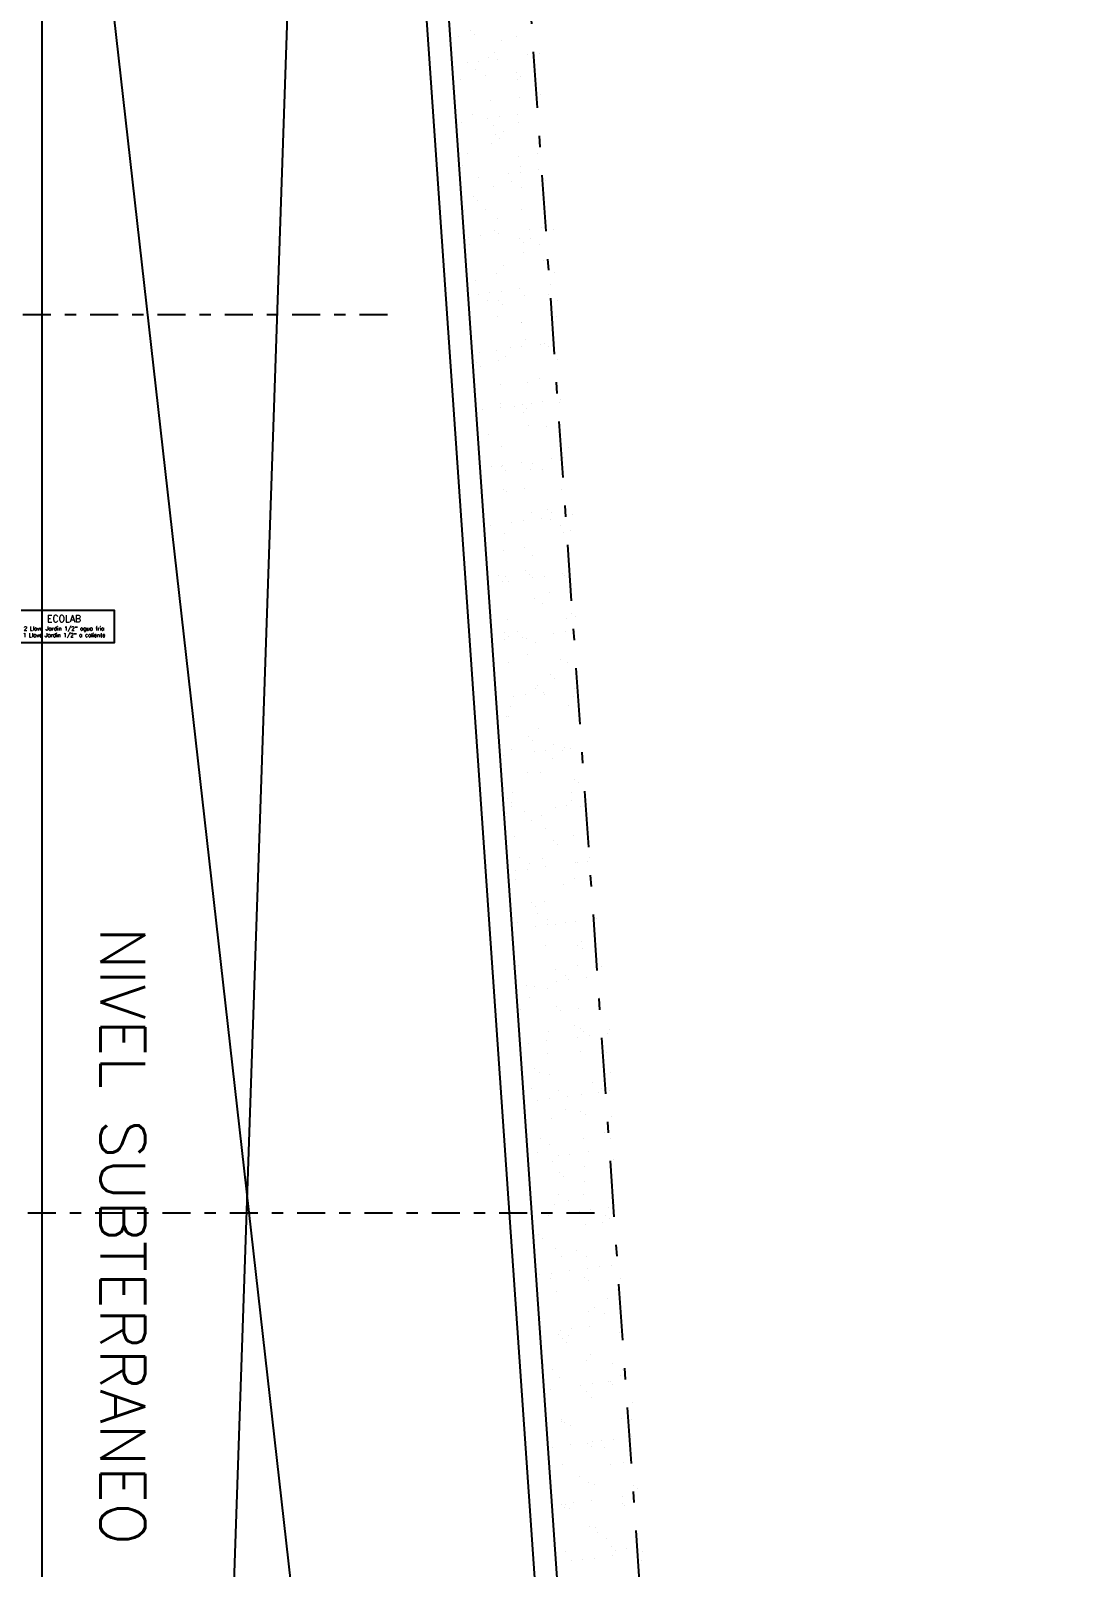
# Model space of a CAD drawing. Header units: millimetres. Extents: x 340 to 1003762, y 22 to 362022.
# Drawn here: x 459.43 to 468.73, y 87.19 to 100.87 of the extents above; entities that cross this region are included whole.
import ezdxf
from ezdxf.xclip import XClip

# ---------------------------------------------------------------- set-up
doc = ezdxf.new("R2010")
doc.units = ezdxf.units.MM
doc.header["$XCLIPFRAME"] = 0
doc.linetypes.add('LSBB_P_002 - PLANTA 1° NIVEL SALA DE VENTAS$0$DASHDOT', pattern=[1, 0.5, -0.25, 0, -0.25])
doc.linetypes.add('LSBB_P_002 - PLANTA 1° NIVEL SALA DE VENTAS$0$DASHDOT2', pattern=[0.5, 0.25, -0.125, 0, -0.125])
for name, color, linetype in [('LSBB_P_002 - PLANTA 1° NIVEL SALA DE VENTAS$0$01', 8, 'Continuous'), ('LSBB_P_002 - PLANTA 1° NIVEL SALA DE VENTAS$0$A-MOBILIARIO', 8, 'Continuous'), ('LSBB_P_002 - PLANTA 1° NIVEL SALA DE VENTAS$0$COTAS-INT', 4, 'Continuous'), ('LSBB_P_002 - PLANTA 1° NIVEL SALA DE VENTAS$0$EJES', 8, 'LSBB_P_002 - PLANTA 1° NIVEL SALA DE VENTAS$0$DASHDOT2'), ('LSBB_P_002 - PLANTA 1° NIVEL SALA DE VENTAS$0$HATCH', 8, 'Continuous'), ('LSBB_P_002 - PLANTA 1° NIVEL SALA DE VENTAS$0$LLAVES ECOLAB', 90, 'Continuous'), ('LSBB_P_002 - PLANTA 1° NIVEL SALA DE VENTAS$0$MUROS', 5, 'Continuous'), ('LSBB_P_002 - PLANTA 1° NIVEL SALA DE VENTAS$0$TEXTOS', 7, 'Continuous'), ('XREF', 7, 'Continuous')]:
    doc.layers.add(name, color=color, linetype=linetype)
doc.styles.add('LSBB_P_002 - PLANTA 1° NIVEL SALA DE VENTAS$0$ROMANS', font='romans')

# ---------------------------------------------------------------- blocks, each defined once
blk = doc.blocks.new('*X40')
at = {"color": 0}
for p, q in [((601.173, 115.643), (601.173, 115.643)), ((601.28, 115.69), (601.28, 115.69)), ((601.317, 115.656), (601.317, 115.656)), ((601.685, 115.641), (601.685, 115.641)), ((601.491, 115.497), (601.491, 115.497)), ((601.552, 115.601), (601.552, 115.601)), ((601.893, 115.489), (601.893, 115.489)), ((601.251, 115.404), (601.251, 115.404)), ((601.325, 115.347), (601.325, 115.347)), ((601.355, 115.418), (601.355, 115.418)), ((601.444, 115.456), (601.444, 115.456)), ((601.517, 115.439), (601.517, 115.439)), ((601.789, 115.475), (601.789, 115.475)), ((601.186, 115.258), (601.186, 115.258)), ((601.41, 115.293), (601.41, 115.293)), ((601.69, 115.315), (601.69, 115.315)), ((601.697, 115.256), (601.697, 115.256)), ((601.727, 115.281), (601.727, 115.281)), ((601.456, 115.07), (601.456, 115.07)), ((601.713, 115.1), (601.713, 115.1)), ((601.901, 115.121), (601.901, 115.121)), ((601.299, 114.946), (601.299, 114.946)), ((601.702, 114.946), (601.702, 114.946)), ((601.163, 114.875), (601.163, 114.875)), ((601.198, 114.873), (601.198, 114.873)), ((601.435, 114.911), (601.435, 114.911)), ((601.487, 114.846), (601.487, 114.846)), ((601.539, 114.924), (601.539, 114.924)), ((601.71, 114.87), (601.71, 114.87)), ((601.469, 114.685), (601.469, 114.685)), ((601.499, 114.763), (601.499, 114.763)), ((601.535, 114.73), (601.535, 114.73)), ((601.571, 114.793), (601.571, 114.793)), ((601.252, 114.598), (601.252, 114.598)), ((601.709, 114.57), (601.709, 114.57)), ((601.875, 114.599), (601.875, 114.599)), ((601.211, 114.487), (601.211, 114.487)), ((601.619, 114.417), (601.619, 114.417)), ((601.723, 114.485), (601.723, 114.485)), ((601.723, 114.431), (601.723, 114.431)), ((601.886, 114.452), (601.886, 114.452)), ((601.908, 114.388), (601.908, 114.388)), ((601.348, 114.381), (601.348, 114.381)), ((601.481, 114.3), (601.481, 114.3)), ((601.648, 114.346), (601.648, 114.346)), ((601.733, 114.292), (601.733, 114.292)), ((601.945, 114.354), (601.945, 114.354)), ((601.307, 114.212), (601.307, 114.212)), ((601.344, 114.178), (601.344, 114.178)), ((601.224, 114.102), (601.224, 114.102)), ((601.413, 114.097), (601.413, 114.097)), ((601.518, 114.019), (601.518, 114.019)), ((601.735, 114.099), (601.735, 114.099)), ((601.265, 113.853), (601.265, 113.853)), ((601.369, 113.866), (601.369, 113.866)), ((601.494, 113.914), (601.494, 113.914)), ((601.532, 113.888), (601.532, 113.888)), ((601.804, 113.924), (601.804, 113.924)), ((601.81, 113.845), (601.81, 113.845)), ((601.908, 113.937), (601.908, 113.937)), ((602.018, 113.921), (602.018, 113.921)), ((601.236, 113.717), (601.236, 113.717)), ((601.271, 113.79), (601.271, 113.79)), ((601.717, 113.837), (601.717, 113.837)), ((601.748, 113.714), (601.748, 113.714)), ((601.754, 113.803), (601.754, 113.803)), ((601.894, 113.791), (601.894, 113.791)), ((601.575, 113.596), (601.575, 113.596)), ((601.928, 113.643), (601.928, 113.643)), ((601.327, 113.468), (601.327, 113.468)), ((601.507, 113.529), (601.507, 113.529)), ((601.988, 113.43), (601.988, 113.43)), ((602.03, 113.536), (602.03, 113.536)), ((601.349, 113.343), (601.349, 113.343)), ((601.45, 113.359), (601.45, 113.359)), ((601.554, 113.373), (601.554, 113.373)), ((601.716, 113.394), (601.716, 113.394)), ((601.76, 113.329), (601.76, 113.329)), ((601.971, 113.344), (601.971, 113.344)), ((601.433, 113.289), (601.433, 113.289)), ((601.526, 113.285), (601.526, 113.285)), ((601.563, 113.252), (601.563, 113.252)), ((602.056, 113.29), (602.056, 113.29)), ((601.519, 113.144), (601.519, 113.144)), ((601.736, 113.096), (601.736, 113.096)), ((601.737, 113.092), (601.737, 113.092)), ((602.043, 113.15), (602.043, 113.15)), ((601.773, 112.943), (601.773, 112.943)), ((601.901, 112.901), (601.901, 112.901)), ((601.936, 112.91), (601.936, 112.91)), ((601.362, 112.83), (601.362, 112.83)), ((601.51, 112.842), (601.51, 112.842)), ((601.532, 112.758), (601.532, 112.758)), ((601.594, 112.788), (601.594, 112.788)), ((601.634, 112.866), (601.634, 112.866)), ((601.738, 112.879), (601.738, 112.879)), ((601.973, 112.876), (601.973, 112.876)), ((602.055, 112.765), (602.055, 112.765)), ((601.335, 112.734), (601.335, 112.734)), ((601.371, 112.701), (601.371, 112.701)), ((601.545, 112.541), (601.545, 112.541)), ((601.786, 112.558), (601.786, 112.558)), ((601.898, 112.595), (601.898, 112.595)), ((601.544, 112.373), (601.544, 112.373)), ((601.547, 112.336), (601.547, 112.336)), ((601.672, 112.341), (601.672, 112.341)), ((601.744, 112.359), (601.744, 112.359)), ((601.819, 112.372), (601.819, 112.372)), ((601.923, 112.386), (601.923, 112.386)), ((602.068, 112.38), (602.068, 112.38)), ((602.085, 112.407), (602.085, 112.407)), ((601.384, 112.315), (601.384, 112.315)), ((601.756, 112.287), (601.756, 112.287)), ((601.781, 112.325), (601.781, 112.325)), ((601.437, 112.093), (601.437, 112.093)), ((601.798, 112.173), (601.798, 112.173)), ((601.955, 112.165), (601.955, 112.165)), ((602.06, 112.094), (602.06, 112.094)), ((601.354, 111.99), (601.354, 111.99)), ((601.557, 111.988), (601.557, 111.988)), ((602.081, 111.994), (602.081, 111.994)), ((602.154, 111.983), (602.154, 111.983)), ((601.465, 111.808), (601.465, 111.808)), ((601.553, 111.808), (601.553, 111.808)), ((601.569, 111.821), (601.569, 111.821)), ((601.731, 111.843), (601.731, 111.843)), ((601.811, 111.787), (601.811, 111.787)), ((601.833, 111.84), (601.833, 111.84)), ((601.917, 111.787), (601.917, 111.787)), ((602.003, 111.878), (602.003, 111.878)), ((602.107, 111.892), (602.107, 111.892)), ((601.59, 111.774), (601.59, 111.774)), ((601.57, 111.602), (601.57, 111.602)), ((601.598, 111.592), (601.598, 111.592)), ((601.764, 111.614), (601.764, 111.614)), ((602.093, 111.609), (602.093, 111.609)), ((601.823, 111.402), (601.823, 111.402)), ((601.963, 111.432), (601.963, 111.432)), ((602, 111.398), (602, 111.398)), ((602.187, 111.385), (602.187, 111.385)), ((601.456, 111.285), (601.456, 111.285)), ((601.649, 111.314), (601.649, 111.314)), ((601.753, 111.328), (601.753, 111.328)), ((601.916, 111.349), (601.916, 111.349)), ((601.995, 111.339), (601.995, 111.339)), ((602.079, 111.286), (602.079, 111.286)), ((602.174, 111.239), (602.174, 111.239)), ((601.582, 111.217), (601.582, 111.217)), ((602.106, 111.224), (602.106, 111.224)), ((601.573, 111.063), (601.573, 111.063)), ((601.76, 111.091), (601.76, 111.091)), ((601.836, 111.017), (601.836, 111.017)), ((601.533, 110.838), (601.533, 110.838)), ((601.595, 110.831), (601.595, 110.831)), ((601.772, 110.881), (601.772, 110.881)), ((601.809, 110.847), (601.809, 110.847)), ((601.937, 110.834), (601.937, 110.834)), ((602.1, 110.856), (602.1, 110.856)), ((602.118, 110.838), (602.118, 110.838)), ((602.156, 110.839), (602.156, 110.839)), ((601.562, 110.785), (601.562, 110.785)), ((601.618, 110.784), (601.618, 110.784)), ((601.833, 110.821), (601.833, 110.821)), ((601.849, 110.631), (601.849, 110.631)), ((601.921, 110.59), (601.921, 110.59)), ((601.983, 110.688), (601.983, 110.688)), ((601.607, 110.446), (601.607, 110.446)), ((602.131, 110.453), (602.131, 110.453)), ((602.182, 110.505), (602.182, 110.505)), ((602.219, 110.471), (602.219, 110.471)), ((601.581, 110.33), (601.581, 110.33)), ((601.617, 110.296), (601.617, 110.296)), ((601.695, 110.337), (601.695, 110.337)), ((601.746, 110.291), (601.746, 110.291)), ((601.779, 110.283), (601.779, 110.283)), ((602.018, 110.327), (602.018, 110.327)), ((602.122, 110.341), (602.122, 110.341)), ((601.479, 110.256), (601.479, 110.256)), ((601.584, 110.27), (601.584, 110.27)), ((601.861, 110.246), (601.861, 110.246)), ((601.62, 110.061), (601.62, 110.061)), ((601.791, 110.136), (601.791, 110.136)), ((602.083, 110.09), (602.083, 110.09)), ((602.144, 110.067), (602.144, 110.067)), ((601.99, 109.954), (601.99, 109.954)), ((602.027, 109.92), (602.027, 109.92)), ((601.664, 109.763), (601.664, 109.763)), ((601.768, 109.776), (601.768, 109.776)), ((601.856, 109.836), (601.856, 109.836)), ((601.874, 109.86), (601.874, 109.86)), ((601.931, 109.798), (601.931, 109.798)), ((601.941, 109.782), (601.941, 109.782)), ((602.201, 109.761), (602.201, 109.761)), ((602.202, 109.833), (602.202, 109.833)), ((601.633, 109.675), (601.633, 109.675)), ((602.156, 109.682), (602.156, 109.682)), ((601.6, 109.585), (601.6, 109.585)), ((601.621, 109.588), (601.621, 109.588)), ((601.886, 109.475), (601.886, 109.475)), ((602.244, 109.589), (602.244, 109.589)), ((601.799, 109.403), (601.799, 109.403)), ((601.836, 109.369), (601.836, 109.369)), ((602.018, 109.335), (602.018, 109.335)), ((601.577, 109.233), (601.577, 109.233)), ((601.645, 109.29), (601.645, 109.29)), ((601.848, 109.269), (601.848, 109.269)), ((601.952, 109.283), (601.952, 109.283)), ((602.01, 109.21), (602.01, 109.21)), ((602.102, 109.281), (602.102, 109.281)), ((602.115, 109.304), (602.115, 109.304)), ((602.169, 109.297), (602.169, 109.297)), ((601.783, 109.087), (601.783, 109.087)), ((601.899, 109.09), (601.899, 109.09)), ((602.209, 109.027), (602.209, 109.027)), ((602.246, 108.993), (602.246, 108.993)), ((601.608, 108.852), (601.608, 108.852)), ((601.641, 108.779), (601.641, 108.779)), ((601.645, 108.818), (601.645, 108.818)), ((601.658, 108.905), (601.658, 108.905)), ((602.033, 108.775), (602.033, 108.775)), ((602.137, 108.789), (602.137, 108.789)), ((602.179, 108.834), (602.179, 108.834)), ((602.181, 108.911), (602.181, 108.911)), ((602.264, 108.781), (602.264, 108.781)), ((602.299, 108.811), (602.299, 108.811)), ((601.598, 108.718), (601.598, 108.718)), ((601.761, 108.74), (601.761, 108.74)), ((601.819, 108.658), (601.819, 108.658)), ((601.912, 108.704), (601.912, 108.704)), ((601.67, 108.519), (601.67, 108.519)), ((601.945, 108.586), (601.945, 108.586)), ((602.194, 108.526), (602.194, 108.526)), ((602.018, 108.476), (602.018, 108.476)), ((602.055, 108.442), (602.055, 108.442)), ((601.718, 108.332), (601.718, 108.332)), ((601.802, 108.279), (601.802, 108.279)), ((601.924, 108.319), (601.924, 108.319)), ((601.945, 108.246), (601.945, 108.246)), ((602.217, 108.282), (602.217, 108.282)), ((602.229, 108.283), (602.229, 108.283)), ((602.321, 108.296), (602.321, 108.296)), ((602.341, 108.333), (602.341, 108.333)), ((601.627, 108.107), (601.627, 108.107)), ((601.679, 108.211), (601.679, 108.211)), ((601.683, 108.134), (601.683, 108.134)), ((601.783, 108.225), (601.783, 108.225)), ((602.207, 108.141), (602.207, 108.141)), ((602.106, 108.085), (602.106, 108.085)), ((601.826, 107.925), (601.826, 107.925)), ((601.863, 107.891), (601.863, 107.891)), ((601.88, 107.831), (601.88, 107.831)), ((601.937, 107.934), (601.937, 107.934)), ((601.696, 107.749), (601.696, 107.749)), ((601.863, 107.717), (601.863, 107.717)), ((601.964, 107.778), (601.964, 107.778)), ((601.967, 107.731), (601.967, 107.731)), ((602.037, 107.732), (602.037, 107.732)), ((602.13, 107.753), (602.13, 107.753)), ((602.219, 107.755), (602.219, 107.755)), ((602.401, 107.788), (602.401, 107.788)), ((601.949, 107.548), (601.949, 107.548)), ((602.236, 107.549), (602.236, 107.549)), ((602.268, 107.584), (602.268, 107.584)), ((602.273, 107.515), (602.273, 107.515)), ((601.708, 107.363), (601.708, 107.363)), ((602.041, 107.331), (602.041, 107.331)), ((602.125, 107.277), (602.125, 107.277)), ((602.232, 107.37), (602.232, 107.37)), ((602.447, 107.356), (602.447, 107.356)), ((601.776, 107.188), (601.776, 107.188)), ((601.846, 107.18), (601.846, 107.18)), ((601.962, 107.163), (601.962, 107.163)), ((602.047, 107.224), (602.047, 107.224)), ((602.152, 107.238), (602.152, 107.238)), ((602.314, 107.259), (602.314, 107.259)), ((601.806, 107.082), (601.806, 107.082)), ((602.045, 106.998), (602.045, 106.998)), ((602.429, 107.083), (602.429, 107.083)), ((601.721, 106.978), (601.721, 106.978)), ((602.082, 106.964), (602.082, 106.964)), ((602.244, 106.985), (602.244, 106.985)), ((601.975, 106.778), (601.975, 106.778)), ((602.203, 106.83), (602.203, 106.83)), ((602.232, 106.73), (602.232, 106.73)), ((602.256, 106.805), (602.256, 106.805)), ((602.287, 106.776), (602.287, 106.776)), ((602.336, 106.744), (602.336, 106.744)), ((602.499, 106.765), (602.499, 106.765)), ((602.515, 106.797), (602.515, 106.797)), ((601.733, 106.592), (601.733, 106.592)), ((601.798, 106.673), (601.798, 106.673)), ((601.96, 106.695), (601.96, 106.695)), ((602.257, 106.599), (602.257, 106.599)), ((602.455, 106.622), (602.455, 106.622)), ((602.492, 106.589), (602.492, 106.589)), ((601.968, 106.582), (601.968, 106.582)), ((601.854, 106.447), (601.854, 106.447)), ((601.891, 106.413), (601.891, 106.413)), ((601.987, 106.392), (601.987, 106.392)), ((602.364, 106.329), (602.364, 106.329)), ((602.527, 106.412), (602.527, 106.412)), ((601.826, 106.274), (601.826, 106.274)), ((601.982, 106.18), (601.982, 106.18)), ((602.065, 106.254), (602.065, 106.254)), ((602.145, 106.201), (602.145, 106.201)), ((602.27, 106.214), (602.27, 106.214)), ((602.416, 106.237), (602.416, 106.237)), ((602.449, 106.275), (602.449, 106.275)), ((602.52, 106.25), (602.52, 106.25)), ((601.878, 106.166), (601.878, 106.166)), ((602.129, 106.081), (602.129, 106.081)), ((602.264, 106.071), (602.264, 106.071)), ((602, 106.007), (602, 106.007)), ((602.301, 106.037), (602.301, 106.037)), ((602.54, 106.026), (602.54, 106.026)), ((601.903, 105.827), (601.903, 105.827)), ((601.987, 105.773), (601.987, 105.773)), ((602.282, 105.828), (602.282, 105.828)), ((602.475, 105.878), (602.475, 105.878)), ((602.526, 105.828), (602.526, 105.828)), ((601.873, 105.702), (601.873, 105.702)), ((602.062, 105.672), (602.062, 105.672)), ((602.166, 105.686), (602.166, 105.686)), ((602.329, 105.707), (602.329, 105.707)), ((602.553, 105.641), (602.553, 105.641)), ((602.012, 105.621), (602.012, 105.621)), ((602.072, 105.52), (602.072, 105.52)), ((602.291, 105.58), (602.291, 105.58)), ((602.109, 105.486), (602.109, 105.486)), ((602.295, 105.443), (602.295, 105.443)), ((602.025, 105.236), (602.025, 105.236)), ((602.064, 105.326), (602.064, 105.326)), ((602.149, 105.273), (602.149, 105.273)), ((602.283, 105.327), (602.283, 105.327)), ((602.565, 105.256), (602.565, 105.256)), ((601.975, 105.143), (601.975, 105.143)), ((602.247, 105.179), (602.247, 105.179)), ((602.351, 105.192), (602.351, 105.192)), ((602.482, 105.144), (602.482, 105.144)), ((602.513, 105.214), (602.513, 105.214)), ((602.519, 105.111), (602.519, 105.111)), ((601.881, 104.969), (601.881, 104.969)), ((602.307, 105.058), (602.307, 105.058)), ((602.452, 105.079), (602.452, 105.079)), ((601.918, 104.935), (601.918, 104.935)), ((602.038, 104.851), (602.038, 104.851)), ((602.226, 104.825), (602.226, 104.825)), ((602.578, 104.87), (602.578, 104.87)), ((602.092, 104.776), (602.092, 104.776)), ((602.31, 104.772), (602.31, 104.772)), ((602.32, 104.672), (602.32, 104.672)), ((602.431, 104.685), (602.431, 104.685)), ((602.535, 104.699), (602.535, 104.699)), ((601.893, 104.614), (601.893, 104.614)), ((601.991, 104.577), (601.991, 104.577)), ((601.997, 104.628), (601.997, 104.628)), ((602.159, 104.649), (602.159, 104.649)), ((602.291, 104.593), (602.291, 104.593)), ((602.328, 104.56), (602.328, 104.56)), ((602.614, 104.578), (602.614, 104.578)), ((602.05, 104.465), (602.05, 104.465)), ((602.502, 104.4), (602.502, 104.4)), ((602.59, 104.485), (602.59, 104.485)), ((602.333, 104.287), (602.333, 104.287)), ((602.387, 104.325), (602.387, 104.325)), ((602.472, 104.271), (602.472, 104.271)), ((601.901, 104.225), (601.901, 104.225)), ((602.181, 104.135), (602.181, 104.135)), ((602.344, 104.156), (602.344, 104.156)), ((602.616, 104.192), (602.616, 104.192)), ((602.063, 104.08), (602.063, 104.08)), ((602.077, 104.121), (602.077, 104.121)), ((602.1, 104.042), (602.1, 104.042)), ((602.137, 104.008), (602.137, 104.008)), ((602.153, 104.076), (602.153, 104.076)), ((602.603, 104.099), (602.603, 104.099)), ((602.345, 103.902), (602.345, 103.902)), ((601.926, 103.823), (601.926, 103.823)), ((602.011, 103.769), (602.011, 103.769)), ((602.311, 103.849), (602.311, 103.849)), ((602.549, 103.824), (602.549, 103.824)), ((602.616, 103.714), (602.616, 103.714)), ((602.633, 103.77), (602.633, 103.77)), ((601.99, 103.591), (601.99, 103.591)), ((602.075, 103.695), (602.075, 103.695)), ((602.262, 103.627), (602.262, 103.627)), ((602.366, 103.641), (602.366, 103.641)), ((602.51, 103.666), (602.51, 103.666)), ((602.528, 103.662), (602.528, 103.662)), ((602.547, 103.633), (602.547, 103.633)), ((601.945, 103.457), (601.945, 103.457)), ((602.314, 103.575), (602.314, 103.575)), ((602.358, 103.516), (602.358, 103.516)), ((602.721, 103.473), (602.721, 103.473)), ((602.088, 103.322), (602.088, 103.322)), ((602.088, 103.309), (602.088, 103.309)), ((602.628, 103.329), (602.628, 103.329)), ((602.711, 103.323), (602.711, 103.323)), ((602.119, 103.298), (602.119, 103.298)), ((602.172, 103.268), (602.172, 103.268)), ((602.713, 103.169), (602.713, 103.169)), ((602.012, 103.077), (602.012, 103.077)), ((602.174, 103.098), (602.174, 103.098)), ((602.318, 103.115), (602.318, 103.115)), ((602.355, 103.082), (602.355, 103.082)), ((602.37, 103.131), (602.37, 103.131)), ((602.446, 103.134), (602.446, 103.134)), ((602.476, 103.075), (602.476, 103.075)), ((602.55, 103.147), (602.55, 103.147)), ((602.101, 102.924), (602.101, 102.924)), ((602.529, 102.922), (602.529, 102.922)), ((602.641, 102.943), (602.641, 102.943)), ((602.249, 102.821), (602.249, 102.821)), ((602.334, 102.767), (602.334, 102.767)), ((602.383, 102.746), (602.383, 102.746)), ((602.63, 102.64), (602.63, 102.64)), ((602.728, 102.74), (602.728, 102.74)), ((602.734, 102.654), (602.734, 102.654)), ((602.765, 102.706), (602.765, 102.706)), ((602.014, 102.573), (602.014, 102.573)), ((602.092, 102.569), (602.092, 102.569)), ((602.113, 102.539), (602.113, 102.539)), ((602.127, 102.564), (602.127, 102.564)), ((602.164, 102.53), (602.164, 102.53)), ((602.196, 102.583), (602.196, 102.583)), ((602.359, 102.604), (602.359, 102.604)), ((602.637, 102.574), (602.637, 102.574)), ((602.653, 102.558), (602.653, 102.558)), ((602.338, 102.371), (602.338, 102.371)), ((602.396, 102.36), (602.396, 102.36)), ((602.411, 102.32), (602.411, 102.32)), ((602.495, 102.266), (602.495, 102.266)), ((602.126, 102.153), (602.126, 102.153)), ((602.176, 102.072), (602.176, 102.072)), ((602.276, 102.076), (602.276, 102.076)), ((602.381, 102.089), (602.381, 102.089)), ((602.537, 102.189), (602.537, 102.189)), ((602.543, 102.111), (602.543, 102.111)), ((602.574, 102.155), (602.574, 102.155)), ((602.666, 102.173), (602.666, 102.173)), ((602.799, 102.073), (602.799, 102.073)), ((602.815, 102.147), (602.815, 102.147))]:
    blk.add_line(p, q, dxfattribs=at)
blk = doc.blocks.new('LSBB_P_002 - PLANTA 1° NIVEL SALA DE VENTAS$0$LLAVE ECOLAB')
at = {"layer": 'LSBB_P_002 - PLANTA 1° NIVEL SALA DE VENTAS$0$LLAVES ECOLAB', "color": 8}
blk.add_lwpolyline([(-1.501, 0.544), (-1.501, 1.437), (-1.209, 1.437), (-1.209, 0.544)], close=True, dxfattribs=at)
for points in [[(-1.355, 0.544), (-1.355, 0.295)], [(-1.355, 0.511), (-1.355, 0.295)]]:
    blk.add_lwpolyline(points, dxfattribs=at)
at = {"layer": 'LSBB_P_002 - PLANTA 1° NIVEL SALA DE VENTAS$0$LLAVES ECOLAB', "color": 8, "const_width": 0.035}
blk.add_lwpolyline([(-1.375, 0.295, 1), (-1.335, 0.295, 1)], format="xyb", close=True, dxfattribs=at)
blk.add_lwpolyline([(-1.375, 0.295, 1), (-1.335, 0.295, 1)], format="xyb", close=True, dxfattribs=at)
at = {"layer": 'LSBB_P_002 - PLANTA 1° NIVEL SALA DE VENTAS$0$A-MOBILIARIO', "ltscale": 0.25, "insert": (-1.352, 0.992), "char_height": 0.06, "width": 1.14638, "attachment_point": 5, "rotation": 90, "style": 'LSBB_P_002 - PLANTA 1° NIVEL SALA DE VENTAS$0$ROMANS'}
blk.add_mtext('\\A1;ECOLAB\\P{\\H0.58333x;2 Llave Jardin 1/2" agua fria\\P1 Llave Jardin 1/2" a caliente}', dxfattribs=at)
blk = doc.blocks.new('LSBB_P_002 - PLANTA 1° NIVEL SALA DE VENTAS', base_point=(223.57, 14.22))
at = {"layer": 'LSBB_P_002 - PLANTA 1° NIVEL SALA DE VENTAS$0$01'}
blk.add_line((882.665, 252.001), (874.814, 321.541), dxfattribs=at)
at = {"layer": 'LSBB_P_002 - PLANTA 1° NIVEL SALA DE VENTAS$0$COTAS-INT', "color": 8}
blk.add_line((877.41, 327.83), (874.814, 251.791), dxfattribs=at)
at = {"layer": 'LSBB_P_002 - PLANTA 1° NIVEL SALA DE VENTAS$0$EJES'}
for p, q in [((877.894, 313.166), (769.057, 313.166)), ((879.738, 305.166), (769.057, 305.166))]:
    blk.add_line(p, q, dxfattribs=at)
at = {"layer": 'LSBB_P_002 - PLANTA 1° NIVEL SALA DE VENTAS$0$MUROS', "color": 9}
for p, q in [((880.564, 285.206), (877.596, 328.037)), ((880.276, 286.469), (877.41, 327.83))]:
    blk.add_line(p, q, dxfattribs=at)
at = {"layer": 'LSBB_P_002 - PLANTA 1° NIVEL SALA DE VENTAS$0$MUROS'}
blk.add_line((874.814, 321.541), (874.814, 291.482), dxfattribs=at)
at = {"layer": 'LSBB_P_002 - PLANTA 1° NIVEL SALA DE VENTAS$0$MUROS', "color": 1, "linetype": 'LSBB_P_002 - PLANTA 1° NIVEL SALA DE VENTAS$0$DASHDOT'}
blk.add_lwpolyline([(874.814, 246.014), (884.022, 245.874), (878.275, 328.794), (853.72, 327.859), (829.355, 327.674), (828.944, 342.588)], dxfattribs=at)
at = {"layer": 'LSBB_P_002 - PLANTA 1° NIVEL SALA DE VENTAS$0$HATCH'}
blk.add_blockref('*X40', (277.354, 200.004), dxfattribs=at)
at = {"layer": 'LSBB_P_002 - PLANTA 1° NIVEL SALA DE VENTAS$0$LLAVES ECOLAB', "rotation": 270}
blk.add_blockref('LSBB_P_002 - PLANTA 1° NIVEL SALA DE VENTAS$0$LLAVE ECOLAB', (874.02, 309.035), dxfattribs=at)
at = {"layer": 'LSBB_P_002 - PLANTA 1° NIVEL SALA DE VENTAS$0$TEXTOS', "color": 8, "style": 'LSBB_P_002 - PLANTA 1° NIVEL SALA DE VENTAS$0$ROMANS'}
blk.add_text('NIVEL SUBTERRANEO', height=0.4, rotation=270, dxfattribs=at).set_placement((875.336, 307.713))

msp = doc.modelspace()

# ---------------------------------------------------------------- block references
at = {"layer": 'XREF'}
ref = msp.add_blockref('LSBB_P_002 - PLANTA 1° NIVEL SALA DE VENTAS', (-191.719, -200.6), dxfattribs=at)
XClip(ref).set_block_clipping_path([(755.454857474, 236.6800249606), (887.3150098981, 333.6713636781)])

doc.saveas('drawing.dxf')
